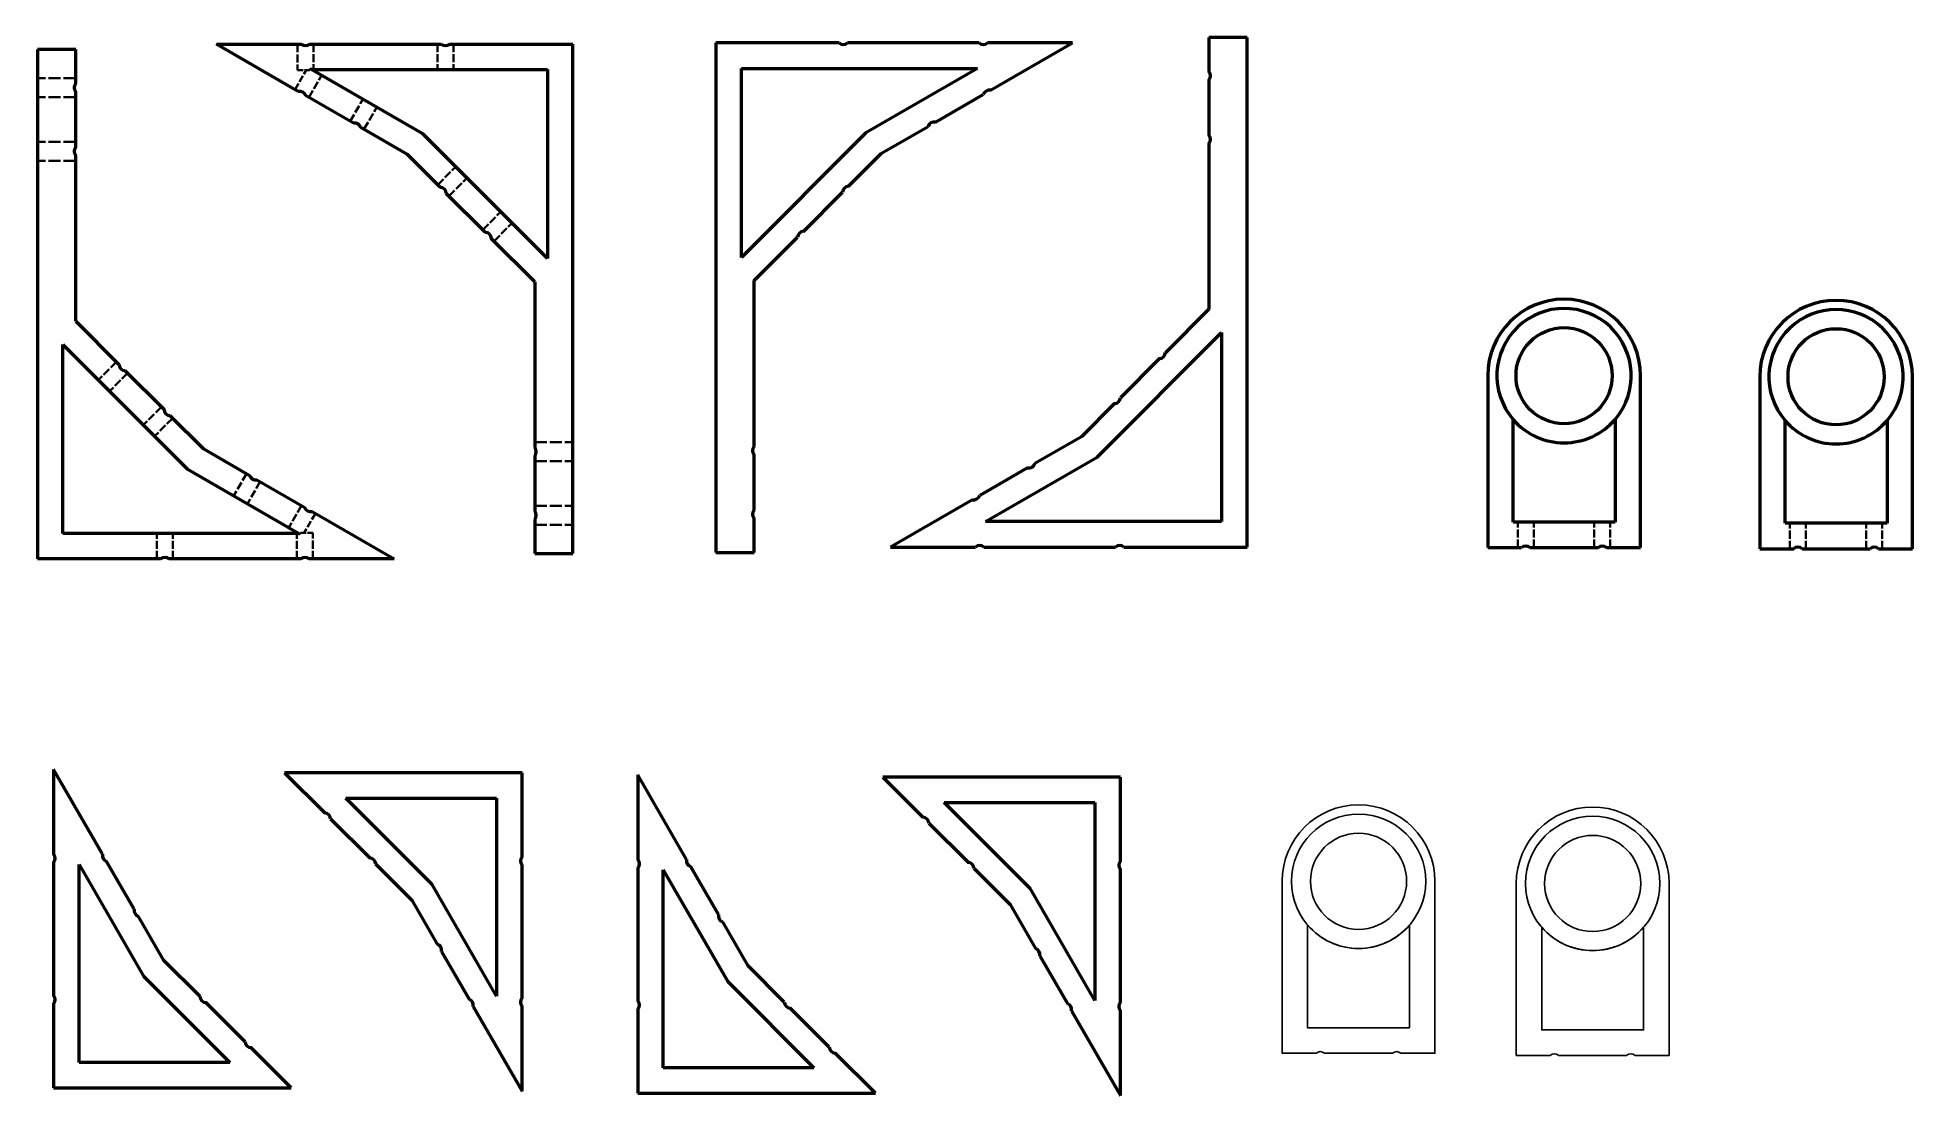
# Model space of a CAD drawing. Header units: millimetres. Extents: x 25 to 319, y 25 to 191.
import ezdxf

# ---------------------------------------------------------------- set-up
doc = ezdxf.new("R2010")
doc.units = ezdxf.units.MM
doc.linetypes.add('DASHED', pattern=[0.2068, 0.1655, -0.0413])
for name, color, linetype in [('0p3Pocket', 220, 'Continuous'), ('Inline', 10, 'Continuous'), ('Outline', 50, 'Continuous')]:
    doc.layers.add(name, color=color, linetype=linetype)
doc.layers.add('외형선(ISO)', color=7, linetype='Continuous', lineweight=50)
doc.layers.add('은선 (ISO)', color=7, linetype='DASHED', lineweight=35)

msp = doc.modelspace()

# ---------------------------------------------------------------- linework, layer by layer
at = {"layer": '0p3Pocket'}
for centre in [(232.49, 58.63), (269.26, 58.29)]:
    msp.add_circle(centre, 10.55, dxfattribs=at)
at = {"layer": 'Inline'}
for points in [[(240.49, 51.76), (240.49, 35.63), (224.49, 35.63), (224.49, 51.76, 0.45904)], [(277.26, 51.41), (277.26, 35.29), (261.26, 35.29), (261.26, 51.41, 0.45904)]]:
    msp.add_lwpolyline(points, format="xyb", close=True, dxfattribs=at)
for centre in [(232.49, 58.63), (269.26, 58.29)]:
    msp.add_circle(centre, 7.55, dxfattribs=at)
at = {"layer": 'Outline'}
for points in [[(244.49, 58.63, 1), (220.49, 58.63), (220.49, 31.63), (225.82, 31.63, -0.377964), (227.15, 31.63), (237.82, 31.63, -0.377964), (239.15, 31.63), (244.49, 31.63)], [(281.26, 58.29, 1), (257.26, 58.29), (257.26, 31.29), (262.59, 31.29, -0.377964), (263.92, 31.29), (274.59, 31.29, -0.377964), (275.92, 31.29), (281.26, 31.29)]]:
    msp.add_lwpolyline(points, format="xyb", close=True, dxfattribs=at)
at = {"layer": '외형선(ISO)'}
for p, q in [((25, 189.24), (25, 109.24)), ((31, 189.24), (25, 189.24)), ((31, 183.91), (31, 189.24)), ((53.09, 190.09), (66.43, 190.09)), ((65.96, 182.66), (53.09, 190.09)), ((67.75, 190.09), (88.43, 190.09)), ((89.75, 190.09), (109.09, 190.09)), ((109.09, 110.09), (109.09, 190.09)), ((150.9, 190.26), (131.56, 190.26)), ((131.56, 190.26), (131.56, 110.26)), ((172.9, 190.26), (152.23, 190.26)), ((187.56, 190.26), (174.23, 190.26)), ((174.69, 182.83), (187.56, 190.26)), ((214.97, 191.12), (208.97, 191.12)), ((208.97, 191.12), (208.97, 185.78)), ((214.97, 111.12), (214.97, 191.12)), ((68.02, 186.09), (105.09, 186.09)), ((85.54, 175.97), (68.02, 186.09)), ((105.09, 186.09), (105.09, 156.43)), ((135.56, 186.26), (172.64, 186.26)), ((135.56, 156.6), (135.56, 186.26)), ((172.64, 186.26), (155.11, 176.15)), ((208.97, 184.46), (208.97, 175.78)), ((31, 173.91), (31, 182.58)), ((74.62, 177.66), (67.11, 182)), ((166.03, 177.83), (173.55, 182.17)), ((83.09, 172.77), (75.77, 177)), ((157.56, 172.94), (164.89, 177.17)), ((105.09, 156.43), (85.54, 175.97)), ((155.11, 176.15), (135.56, 156.6)), ((208.97, 174.46), (208.97, 148.44)), ((31, 146.57), (31, 172.58)), ((88.28, 167.58), (83.09, 172.77)), ((152.37, 167.76), (157.56, 172.94)), ((95.35, 160.51), (89.21, 166.65)), ((145.3, 160.68), (151.44, 166.82)), ((103.09, 152.77), (96.28, 159.58)), ((137.56, 152.94), (144.37, 159.75)), ((103.09, 152.77), (103.09, 126.76)), ((137.56, 126.93), (137.56, 152.94)), ((208.97, 148.44), (202.17, 141.63)), ((31, 146.57), (37.8, 139.76)), ((191.43, 125.24), (210.97, 144.78)), ((210.97, 144.78), (210.97, 115.12)), ((29, 113.24), (29, 142.91)), ((29, 142.91), (48.54, 123.36)), ((38.74, 138.83), (44.88, 132.69)), ((201.23, 140.7), (195.1, 134.56)), ((252.77, 138.02), (252.77, 111.02)), ((276.77, 111.02), (276.77, 138.02)), ((295.49, 137.85), (295.49, 110.85)), ((319.49, 110.85), (319.49, 137.85)), ((194.16, 133.63), (188.97, 128.44)), ((45.81, 131.75), (51, 126.57)), ((256.77, 115.02), (256.77, 131.14)), ((272.77, 131.14), (272.77, 115.02)), ((299.49, 114.85), (299.49, 130.97)), ((315.49, 130.97), (315.49, 114.85)), ((188.97, 128.44), (181.65, 124.21)), ((51, 126.57), (58.32, 122.34)), ((103.09, 125.43), (103.09, 116.76)), ((137.56, 116.93), (137.56, 125.6)), ((173.9, 115.12), (191.43, 125.24)), ((48.54, 123.36), (66.07, 113.24)), ((59.47, 121.68), (66.98, 117.34)), ((180.5, 123.55), (172.99, 119.21)), ((171.84, 118.55), (158.97, 111.12)), ((68.13, 116.68), (81, 109.24)), ((103.09, 115.43), (103.09, 110.09)), ((137.56, 110.26), (137.56, 115.6)), ((210.97, 115.12), (173.9, 115.12)), ((272.77, 115.02), (256.77, 115.02)), ((66.07, 113.24), (29, 113.24)), ((315.49, 114.85), (299.49, 114.85)), ((44.34, 109.24), (25, 109.24)), ((66.34, 109.24), (45.66, 109.24)), ((81, 109.24), (67.66, 109.24)), ((103.09, 110.09), (109.09, 110.09)), ((131.56, 110.26), (137.56, 110.26)), ((158.97, 111.12), (172.31, 111.12)), ((173.63, 111.12), (194.31, 111.12)), ((195.63, 111.12), (214.97, 111.12)), ((252.77, 111.02), (258.1, 111.02)), ((259.43, 111.02), (270.1, 111.02)), ((271.43, 111.02), (276.77, 111.02)), ((295.49, 110.85), (300.83, 110.85)), ((302.16, 110.85), (312.83, 110.85)), ((314.16, 110.85), (319.49, 110.85)), ((27.53, 76.19), (27.53, 62.88)), ((35.2, 62.91), (27.53, 76.19)), ((101.11, 75.68), (63.79, 75.68)), ((63.79, 75.68), (70.11, 69.36)), ((101.11, 62.48), (101.11, 75.68)), ((119.29, 75.34), (119.29, 62.03)), ((126.95, 62.06), (119.29, 75.34)), ((195.08, 75), (157.76, 75)), ((157.76, 75), (164.07, 68.68)), ((195.08, 61.8), (195.08, 75)), ((73.45, 71.68), (97.11, 71.68)), ((86.99, 58.14), (73.45, 71.68)), ((97.11, 71.68), (97.11, 40.61)), ((167.41, 71), (191.08, 71)), ((180.96, 57.46), (167.41, 71)), ((191.08, 71), (191.08, 39.93)), ((71.04, 68.43), (77.18, 62.29)), ((165.01, 67.75), (171.15, 61.61)), ((27.53, 61.56), (27.53, 40.71)), ((31.53, 61.26), (41.65, 43.74)), ((31.53, 30.19), (31.53, 61.26)), ((40.2, 54.25), (35.86, 61.76)), ((78.11, 61.36), (83.79, 55.68)), ((101.11, 40.31), (101.11, 61.16)), ((119.29, 60.71), (119.29, 39.86)), ((123.29, 60.41), (133.4, 42.88)), ((123.29, 29.34), (123.29, 60.41)), ((131.95, 53.4), (127.62, 60.91)), ((172.08, 60.67), (177.76, 55)), ((195.08, 39.63), (195.08, 60.48)), ((97.11, 40.61), (86.99, 58.14)), ((191.08, 39.93), (180.96, 57.46)), ((44.85, 46.19), (40.86, 53.1)), ((83.79, 55.68), (87.78, 48.77)), ((177.76, 55), (181.75, 48.09)), ((136.61, 45.34), (132.62, 52.25)), ((88.44, 47.62), (92.78, 40.11)), ((50.53, 40.52), (44.85, 46.19)), ((142.28, 39.67), (136.61, 45.34)), ((182.41, 46.94), (186.75, 39.43)), ((41.65, 43.74), (55.19, 30.19)), ((133.4, 42.88), (146.95, 29.34)), ((27.53, 39.39), (27.53, 26.19)), ((57.6, 33.45), (51.46, 39.58)), ((93.44, 38.96), (101.11, 25.68)), ((101.11, 25.68), (101.11, 38.99)), ((119.29, 38.54), (119.29, 25.34)), ((149.35, 32.59), (143.22, 38.73)), ((195.08, 25), (195.08, 38.31)), ((187.41, 38.28), (195.08, 25)), ((64.85, 26.19), (58.53, 32.51)), ((55.19, 30.19), (31.53, 30.19)), ((156.61, 25.34), (150.29, 31.66)), ((146.95, 29.34), (123.29, 29.34)), ((27.53, 26.19), (64.85, 26.19)), ((119.29, 25.34), (156.61, 25.34))]:
    msp.add_line(p, q, dxfattribs=at)
for centre in [(264.77, 138.02), (307.49, 137.85)]:
    msp.add_circle(centre, 7.55, dxfattribs=at)
for centre, radius, start, end in [((67.09, 190.84), 1, 228.5904, 311.4096), ((89.09, 190.84), 1, 228.5904, 311.4096), ((151.56, 191.01), 1, 228.5904, 311.4096), ((173.56, 191.01), 1, 228.5904, 311.4096), ((208.22, 185.12), 1, 318.5904, 41.4096), ((31.75, 183.24), 1, 138.5904, 221.4096), ((66.16, 181.68), 1, 18.5904, 101.4096), ((174.49, 181.85), 1, 78.5904, 161.4096), ((74.82, 176.68), 1, 18.5904, 101.4096), ((165.83, 176.85), 1, 78.5904, 161.4096), ((31.75, 173.24), 1, 138.5904, 221.4096), ((208.22, 175.12), 1, 318.5904, 41.4096), ((88.21, 166.59), 1, 3.5904, 86.4096), ((152.44, 166.76), 1, 93.5904, 176.4096), ((95.29, 159.52), 1, 3.5904, 86.4096), ((145.37, 159.69), 1, 93.5904, 176.4096), ((264.77, 138.02), 12, 0, 180), ((264.77, 138.02), 10.55, 319.314, 220.686), ((307.49, 137.85), 12, 0, 180), ((307.49, 137.85), 10.55, 319.314, 220.686), ((201.17, 141.7), 1, 273.5904, 356.4096), ((38.8, 139.82), 1, 183.5904, 266.4096), ((45.87, 132.75), 1, 183.5904, 266.4096), ((194.1, 134.63), 1, 273.5904, 356.4096), ((264.77, 138.02), 10.55, 220.686, 319.314), ((307.49, 137.85), 10.55, 220.686, 319.314), ((102.34, 126.09), 1, 318.5904, 41.4096), ((138.31, 126.26), 1, 138.5904, 221.4096), ((180.7, 124.53), 1, 258.5904, 341.4096), ((59.27, 122.66), 1, 198.5904, 281.4096), ((172.04, 119.53), 1, 258.5904, 341.4096), ((67.93, 117.66), 1, 198.5904, 281.4096), ((102.34, 116.09), 1, 318.5904, 41.4096), ((138.31, 116.26), 1, 138.5904, 221.4096), ((45, 108.49), 1, 48.5904, 131.4096), ((67, 108.49), 1, 48.5904, 131.4096), ((172.97, 110.37), 1, 48.5904, 131.4096), ((194.97, 110.37), 1, 48.5904, 131.4096), ((258.77, 110.27), 1, 48.5904, 131.4096), ((270.77, 110.27), 1, 48.5904, 131.4096), ((301.49, 110.1), 1, 48.5904, 131.4096), ((313.49, 110.1), 1, 48.5904, 131.4096), ((70.04, 68.36), 1, 3.5904, 86.4096), ((164.01, 67.68), 1, 3.5904, 86.4096), ((26.78, 62.22), 1, 318.5904, 41.4096), ((36.18, 62.71), 1, 168.5904, 251.4096), ((77.12, 61.29), 1, 3.5904, 86.4096), ((101.86, 61.82), 1, 138.5904, 221.4096), ((118.54, 61.37), 1, 318.5904, 41.4096), ((127.93, 61.86), 1, 168.5904, 251.4096), ((171.08, 60.61), 1, 3.5904, 86.4096), ((195.83, 61.14), 1, 138.5904, 221.4096), ((41.18, 54.05), 1, 168.5904, 251.4096), ((132.93, 53.2), 1, 168.5904, 251.4096), ((87.46, 47.82), 1, 348.5904, 71.4096), ((181.43, 47.14), 1, 348.5904, 71.4096), ((26.78, 40.05), 1, 318.5904, 41.4096), ((51.52, 40.58), 1, 183.5904, 266.4096), ((92.46, 39.16), 1, 348.5904, 71.4096), ((101.86, 39.65), 1, 138.5904, 221.4096), ((118.54, 39.2), 1, 318.5904, 41.4096), ((143.28, 39.73), 1, 183.5904, 266.4096), ((186.43, 38.48), 1, 348.5904, 71.4096), ((195.83, 38.97), 1, 138.5904, 221.4096), ((58.6, 33.51), 1, 183.5904, 266.4096), ((150.35, 32.66), 1, 183.5904, 266.4096)]:
    msp.add_arc(centre, radius, start, end, dxfattribs=at)
at = {"layer": '은선 (ISO)', "ltscale": 7.80538}
for p, q in [((65.84, 190.09), (65.84, 185.99)), ((68.25, 109.24), (68.25, 113.34))]:
    msp.add_line(p, q, dxfattribs=at)
at = {"layer": '은선 (ISO)', "ltscale": 7.615002}
for p, q in [((68.34, 190.09), (68.34, 186.09)), ((87.84, 190.09), (87.84, 186.09)), ((90.34, 190.09), (90.34, 186.09)), ((67.62, 181.71), (69.62, 185.17)), ((74.11, 177.96), (76.11, 181.42)), ((76.28, 176.71), (78.28, 180.17)), ((87.86, 168), (90.69, 170.83)), ((89.63, 166.23), (92.46, 169.06)), ((94.93, 160.93), (97.76, 163.76)), ((96.7, 159.16), (99.53, 161.99)), ((37.39, 140.18), (34.56, 137.35)), ((39.16, 138.41), (36.33, 135.58)), ((44.46, 133.11), (41.63, 130.28)), ((46.23, 131.34), (43.4, 128.51)), ((57.81, 122.63), (55.81, 119.17)), ((59.98, 121.38), (57.98, 117.92)), ((66.47, 117.63), (64.47, 114.17)), ((257.52, 111.02), (257.52, 115.02)), ((260.02, 111.02), (260.02, 115.02)), ((269.52, 111.02), (269.52, 115.02)), ((272.02, 111.02), (272.02, 115.02)), ((43.75, 109.24), (43.75, 113.24)), ((46.25, 109.24), (46.25, 113.24)), ((65.75, 109.24), (65.75, 113.24)), ((300.24, 110.85), (300.24, 114.85)), ((302.74, 110.85), (302.74, 114.85)), ((312.24, 110.85), (312.24, 114.85)), ((314.74, 110.85), (314.74, 114.85))]:
    msp.add_line(p, q, dxfattribs=at)
at = {"layer": '은선 (ISO)', "ltscale": 6.676926}
for p, q in [((65.45, 182.96), (67.2, 185.99)), ((68.64, 116.38), (66.88, 113.34))]:
    msp.add_line(p, q, dxfattribs=at)
at = {"layer": '은선 (ISO)', "ltscale": 5.20725}
for p, q in [((65.84, 185.99), (67.81, 185.99)), ((68.25, 113.34), (66.28, 113.34))]:
    msp.add_line(p, q, dxfattribs=at)
at = {"layer": '은선 (ISO)', "ltscale": 0.580476}
for p, q in [((67.81, 185.99), (67.89, 186.28)), ((66.28, 113.34), (66.2, 113.06))]:
    msp.add_line(p, q, dxfattribs=at)
at = {"layer": '은선 (ISO)', "ltscale": 0.833075}
for p, q in [((68.22, 186.09), (67.89, 186.28)), ((65.87, 113.24), (66.2, 113.06))]:
    msp.add_line(p, q, dxfattribs=at)
at = {"layer": '은선 (ISO)', "ltscale": 11.422553}
for p, q in [((31, 184.74), (25, 184.74)), ((31, 181.74), (25, 181.74)), ((31, 174.74), (25, 174.74)), ((31, 171.74), (25, 171.74)), ((103.09, 127.59), (109.09, 127.59)), ((103.09, 124.59), (109.09, 124.59)), ((103.09, 117.59), (109.09, 117.59)), ((103.09, 114.59), (109.09, 114.59))]:
    msp.add_line(p, q, dxfattribs=at)

doc.saveas('drawing.dxf')
